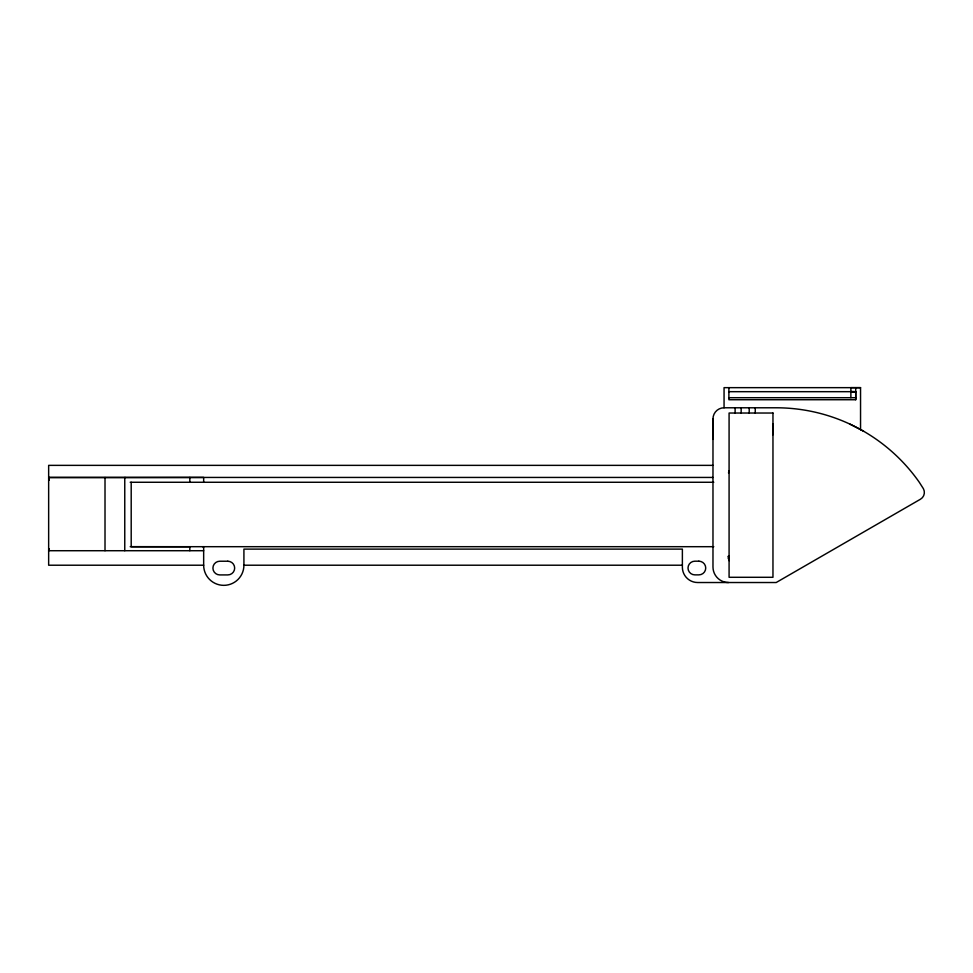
<?xml version="1.0" encoding="UTF-8"?>
<svg xmlns="http://www.w3.org/2000/svg" width="973" height="973" viewBox="0 0 973 973"><rect width="100%" height="100%" fill="white"/><g stroke="black" fill="none" stroke-linecap="round" stroke-linejoin="round"><path stroke-width="1.46" d="M712.978 465.362L712.99 418.852A11.068 11.068 0 0 1 724.058 407.784L776.186 407.784A174.739 174.739 0 0 1 919.315 482.304L923.413 488.726A7.784 7.784 0 0 1 920.482 499.21L776.186 582.523L697.677 582.523A15.3 15.3 0 0 1 682.377 567.223L682.377 549.113L243.919 549.113L243.919 565.216A20.129 20.129 0 0 1 223.79 585.345A20.129 20.129 0 0 1 203.661 565.216L48.65 565.216L48.65 465.362L712.978 465.362L712.978 566.991A15.532 15.532 0 0 0 728.497 582.523M724.058 407.784L724.058 387.655L860.546 387.655L860.546 429.628M728.886 387.655L728.886 399.733L855.717 399.733L855.717 387.668M735.114 413.026L735.114 407.784M741.158 413.026L741.158 407.784M749.21 413.026L749.21 407.784M755.243 413.026L755.243 407.784M772.963 423.693L772.963 434.773M850.876 397.714L850.876 387.655L860.546 387.655M729.081 470.835L728.534 472.927A4.026 4.026 0 0 0 729.081 471.005M49.185 548.699L48.65 550.718L203.661 550.718M202.639 546.741L203.661 546.692L203.661 565.216M851.484 391.681L853.297 391.681M852.093 391.681L850.876 391.681L855.717 391.693L855.717 399.733M203.661 482.267L203.661 477.439L124.763 477.524L124.763 550.718M728.886 391.681L855.717 391.681L850.876 391.681M728.886 397.714L855.717 397.714M48.65 477.439L712.978 477.439M48.65 477.524L125.225 477.524M130.187 482.267L713.781 482.267M130.187 546.692L713.781 546.692M243.919 565.216L682.377 565.216M850.025 424.155L863.55 431.197M728.534 555.948L729.081 557.967A4.026 4.026 0 0 0 728.534 555.948L729.081 560.509L728.29 558.137M49.185 480.261L48.65 478.242M728.193 556.471L729.081 560.509L728.935 556.921M712.99 418.852L712.99 439.407M189.82 477.451L189.82 482.267M189.82 550.718L189.82 546.741L131.197 546.692L131.197 482.267M105.011 477.524L105.011 550.718M772.963 413.026L729.081 413.026L729.081 577.293L772.963 577.293L772.963 413.026M227.816 561.226L219.764 561.226A6.847 6.847 0 0 0 212.917 568.074A6.847 6.847 0 0 0 219.764 574.921L227.816 574.921A6.847 6.847 0 0 0 234.663 568.074A6.847 6.847 0 0 0 227.816 561.226M698.882 561.19L694.856 561.19A6.847 6.847 0 0 0 688.008 568.025A6.847 6.847 0 0 0 694.856 574.873L698.882 574.873A6.847 6.847 0 0 0 705.729 568.025A6.847 6.847 0 0 0 698.882 561.19"/></g></svg>
